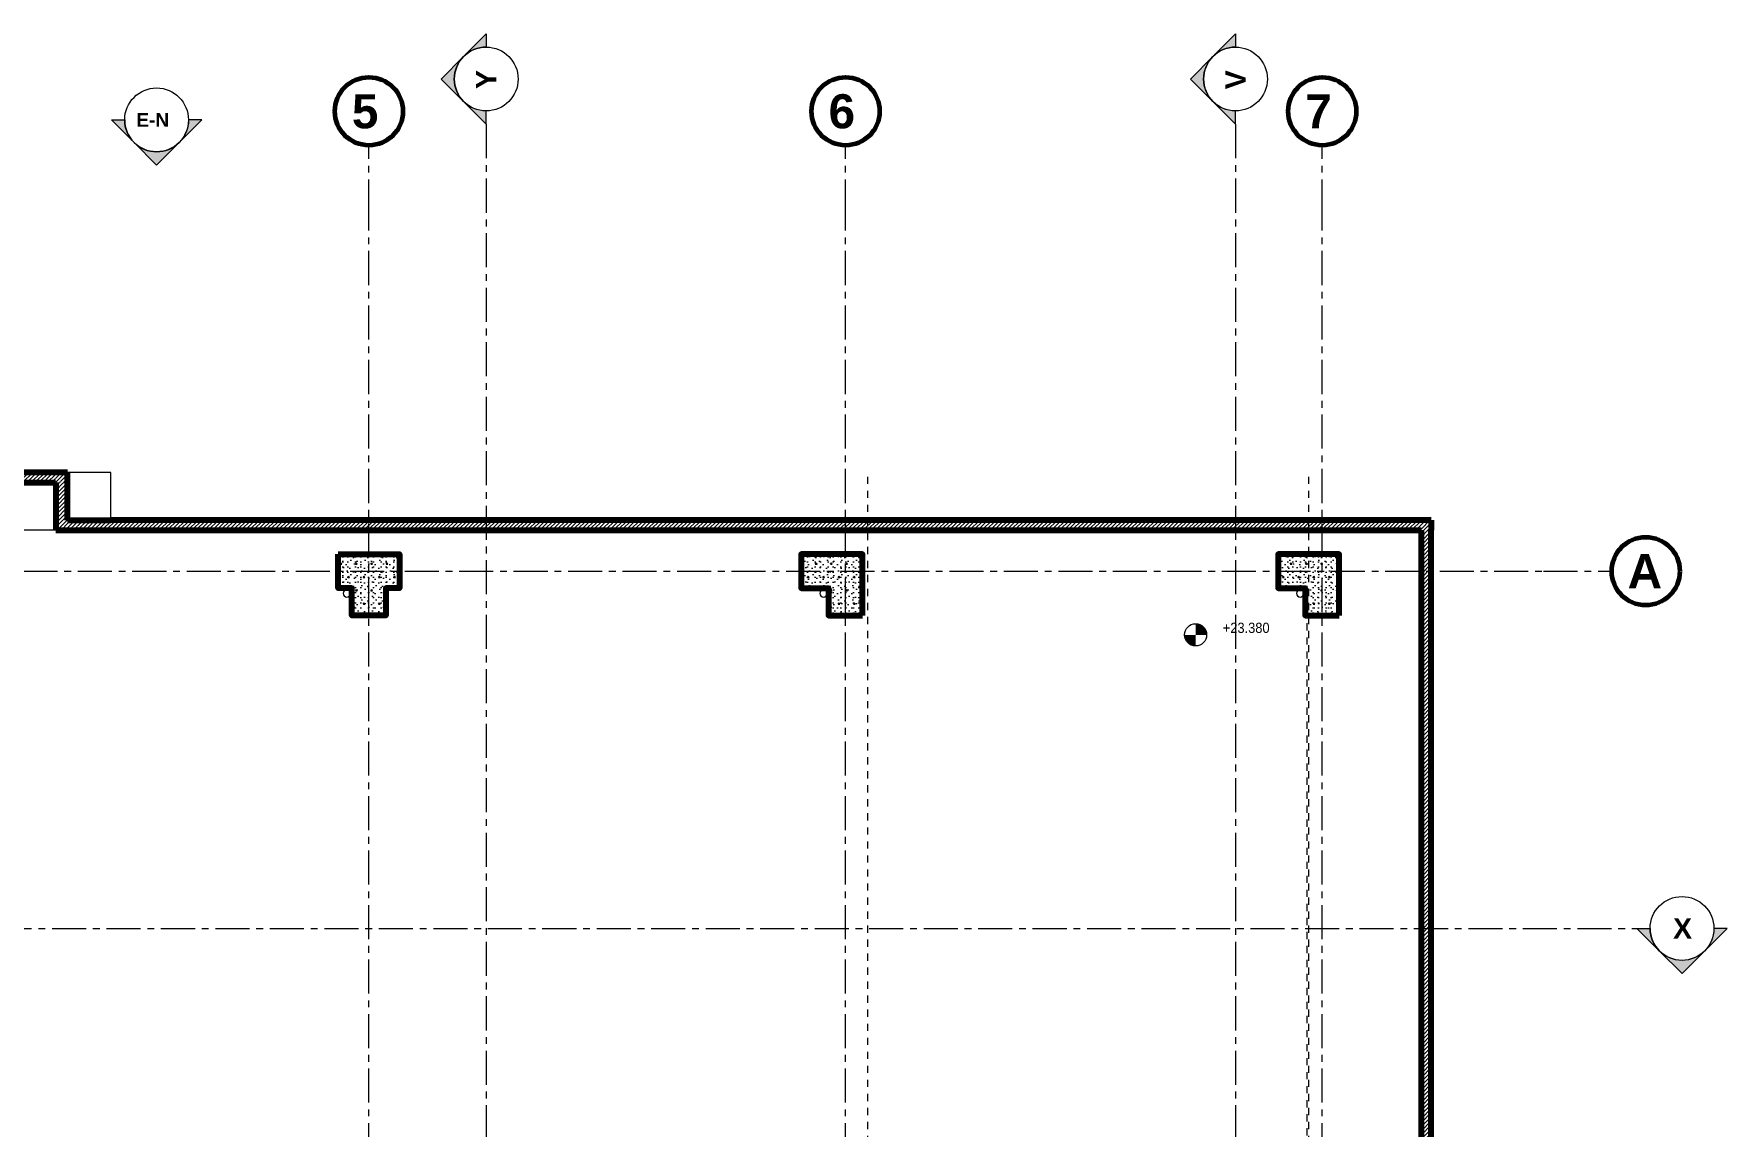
# Model space of a CAD drawing. Header units: inches. Extents: x -19 to 5698, y -728 to 92.
# Drawn here: x 494.9 to 519.77, y 31.49 to 47.54 of the extents above; entities that cross this region are included whole.
import ezdxf

# ---------------------------------------------------------------- set-up
doc = ezdxf.new("R2010")
doc.units = ezdxf.units.IN
doc.header["$MEASUREMENT"] = 0
doc.set_wipeout_variables(frame=1)
for name, pattern in [('Oculto', [0.15875, 0.105833, -0.052917]), ('Punto & Raya', [0.65, 0.5, -0.075, 0, -0.075]), ('Wipeout_Contour', [1, 0, -1])]:
    doc.linetypes.add(name, pattern=pattern)
doc.layers.get('0').update_dxf_attribs({"color": 61})
for name, color, linetype in [('02 _ ARQ _ ALB _ Ejes Generales', 251, 'Continuous'), ('02 _ ARQ _ ZON _ Espacio.3D', 7, 'Continuous'), ('08 _ STR _ EXT _ 06 Columnas', 7, 'Continuous'), ('08 _ STR _ EXT _ 07 Losa Aligerada', 7, 'Continuous'), ('Dibujo 2D - General', 7, 'Continuous'), ('Estructura - 04 MURO', 7, 'Continuous'), ('Marcador - Alzados', 7, 'Continuous'), ('Marcador - Secciones', 7, 'Continuous'), ('MEP - HVAC', 7, 'Continuous')]:
    doc.layers.add(name, color=color, linetype=linetype)
doc.styles.add('Estilo_Generado_1', font='swisseb.ttf')
doc.styles.add('Estilo_Generado_4', font='swisse.ttf')
pattern_1 = [(45, (462.50009, 3e-08), (-0.030052038, 0.030052038), [])]
pattern_2 = [(0, (462.5001, 3e-08), (0, 0.3897114), [0.024375, -0.200625]), (0, (462.6126, 0.19486), (0, 0.3897114), [0.024375, -0.200625]), (60, (462.5001, 3e-08), (-0.3375, 0.1948557), [0.024375, -0.200625]), (60, (462.7251, 3e-08), (-0.3375, 0.1948557), [0.024375, -0.200625]), (120, (462.52447, 3e-08), (0.3375, 0.1948557), [0.024375, -0.200625]), (120, (462.74947, 3e-08), (0.3375, 0.1948557), [0.024375, -0.200625]), (0, (462.50009, 0.0375), (0, 0.075), [0, -0.075, 0, -0.1125]), (45, (462.53759, 0.0375), (-0.05303301, 0.05303301), [0, -0.05625, 0, -0.09375])]

msp = doc.modelspace()

# ---------------------------------------------------------------- hatches: boundary and pattern name
at = {"linetype": 'Continuous', "lineweight": 13}
for points in [[(511.9594, 38.7159), (512.1219, 38.7159), (512.1096, 38.7781), (512.0743, 38.8308), (512.0216, 38.8661), (511.9594, 38.8784)], [(511.9594, 38.7159), (511.7969, 38.7159), (511.8093, 38.6538), (511.8445, 38.601), (511.8973, 38.5658), (511.9594, 38.5534)]]:
    msp.add_hatch(color=7, dxfattribs=at).paths.add_polyline_path(points)
at = {"layer": '08 _ STR _ EXT _ 06 Columnas', "linetype": 'Continuous', "lineweight": 9}
h = msp.add_hatch(dxfattribs=at)
h.set_pattern_fill('HORMIGÓN_EN_MASA_0002', style=0, pattern_type=2)
h.set_pattern_definition(pattern_2)
h.paths.add_polyline_path([(499.3701, 39.9), (499.3701, 39.4), (499.5701, 39.4), (499.5701, 39), (500.0701, 39), (500.0701, 39.4), (500.2701, 39.4), (500.2701, 39.9)])
h = msp.add_hatch(dxfattribs=at)
h.set_pattern_fill('HORMIGÓN_EN_MASA_0002', style=0, pattern_type=2)
h.set_pattern_definition(pattern_2)
h.paths.add_polyline_path([(507.0701, 39), (507.0701, 39.9), (506.1701, 39.9), (506.1701, 39.4), (506.5701, 39.4), (506.5701, 39)])
h = msp.add_hatch(dxfattribs=at)
h.set_pattern_fill('HORMIGÓN_EN_MASA_0002', style=0, pattern_type=2)
h.set_pattern_definition(pattern_2)
h.paths.add_polyline_path([(514.0701, 39), (514.0701, 39.9), (513.1701, 39.9), (513.1701, 39.4), (513.5701, 39.4), (513.5701, 39)])
at = {"layer": 'Marcador - Alzados', "linetype": 'Continuous', "lineweight": 13}
for points in [[(496.0397, 46.2735), (496.371, 45.9423, -0.1989124), (496.2338, 46.2735)], [(497.3647, 46.2735), (497.1707, 46.2735, -0.1989124), (497.0335, 45.9423)], [(496.371, 45.9423), (496.7022, 45.611), (497.0335, 45.9423, -0.4142136)]]:
    msp.add_hatch(color=7, dxfattribs=at).paths.add_polyline_path(points)
at = {"layer": 'Marcador - Secciones', "linetype": 'Continuous', "lineweight": 13}
for points in [[(501.5425, 47.5361), (501.2113, 47.2048, -0.1989124), (501.5425, 47.342)], [(512.5455, 47.5361), (512.2142, 47.2048, -0.1989124), (512.5455, 47.342)], [(501.2113, 47.2048), (500.88, 46.8736), (501.2113, 46.5423, -0.4142136)], [(512.2142, 47.2048), (511.883, 46.8736), (512.2142, 46.5423, -0.4142136)], [(501.5425, 46.2111), (501.5425, 46.4051, -0.1989124), (501.2113, 46.5423)], [(512.5455, 46.2111), (512.5455, 46.4051, -0.1989124), (512.2142, 46.5423)], [(518.4403, 34.4067), (518.7716, 34.0755, -0.1989124), (518.6344, 34.4067)], [(519.7653, 34.4067), (519.5713, 34.4067, -0.1989124), (519.4341, 34.0755)], [(519.4341, 34.0755, -0.4142136), (518.7716, 34.0755), (519.1028, 33.7442)]]:
    msp.add_hatch(color=7, dxfattribs=at).paths.add_polyline_path(points)

# ---------------------------------------------------------------- linework, layer by layer
at = {"color": 7, "linetype": 'Continuous', "lineweight": 13}
msp.add_circle((511.9594, 38.7159), 0.1625, dxfattribs=at)
at = {"layer": '02 _ ARQ _ ALB _ Ejes Generales', "color": 251, "linetype": 'Punto & Raya', "lineweight": 13, "true_color": 0x636466}
for p, q in [((499.8201, 44.9), (499.8201, 45.9)), ((506.8201, 44.9), (506.8201, 45.9)), ((513.8201, 44.9), (513.8201, 45.9)), ((517.0701, 39.65), (518.0701, 39.65))]:
    msp.add_line(p, q, dxfattribs=at)
at = {"layer": '02 _ ARQ _ ALB _ Ejes Generales', "color": 7, "linetype": 'Continuous', "lineweight": 60}
for centre in [(499.8201, 46.4), (506.8201, 46.4), (513.8201, 46.4), (518.5701, 39.65)]:
    msp.add_circle(centre, 0.5, dxfattribs=at)
at = {"layer": '02 _ ARQ _ ZON _ Espacio.3D', "color": 254, "linetype": 'Continuous', "lineweight": 0, "flags": 128}
msp.add_lwpolyline([(483.3801, 27.5), (506.5701, 27.5), (506.5701, 29.7), (505.9701, 29.7), (505.9701, 30.2), (506.5701, 30.2), (506.5701, 31), (507.0701, 31), (507.0701, 29.85), (513.0701, 29.85), (513.0701, 30.2), (513.5701, 30.2), (513.5701, 30.7), (514.0701, 30.7), (514.0701, 29.85), (515.2701, 29.85), (515.2701, 40.25), (494.7415, 40.25)], dxfattribs=at)
at = {"layer": '08 _ STR _ EXT _ 06 Columnas', "color": 7, "linetype": 'Continuous', "lineweight": 80, "flags": 128}
for points in [[(499.3701, 39.9), (500.2701, 39.9), (500.2701, 39.4), (500.0701, 39.4), (500.0701, 39), (499.5701, 39), (499.5701, 39.4), (499.3701, 39.4)], [(507.0701, 39), (507.0701, 39.9), (506.1701, 39.9), (506.1701, 39.4), (506.5701, 39.4), (506.5701, 39)], [(514.0701, 39), (514.0701, 39.9), (513.1701, 39.9), (513.1701, 39.4), (513.5701, 39.4), (513.5701, 39)]]:
    msp.add_lwpolyline(points, close=True, dxfattribs=at)
at = {"layer": '08 _ STR _ EXT _ 07 Losa Aligerada', "color": 7, "linetype": 'Continuous', "lineweight": 18, "flags": 128}
msp.add_lwpolyline([(487.2752, 6.7), (515.4201, 6.7), (515.4201, 18.1001), (514.0701, 18.1001), (514.0701, 18.1001), (514.0701, 20.35), (511.5701, 20.35), (509.1701, 20.35), (509.1701, 22.35), (509.1701, 24.75), (509.1701, 24.75), (509.1701, 26.75), (514.0701, 26.75), (514.0701, 27), (514.0701, 29.7), (515.4201, 29.7), (515.4201, 40.4), (496.03, 40.4), (495.5498, 40.3109), (495.5498, 40.95), (495.2217, 40.95), (496.03, 41.1), (470.3701, 41.1)], dxfattribs=at)
at = {"layer": 'Dibujo 2D - General', "color": 7, "linetype": 'Oculto', "lineweight": 13}
msp.add_line((513.5928, 39.2966), (513.5928, 26.9966), dxfattribs=at)
at = {"layer": 'Marcador - Alzados', "color": 7, "linetype": 'Continuous', "lineweight": 13, "flags": 128}
for points in [[(496.0397, 46.2735), (496.2338, 46.2735, 0.1989124), (496.371, 45.9423)], [(497.3647, 46.2735), (497.1707, 46.2735, -0.1989124), (497.0335, 45.9423)], [(496.371, 45.9423, 0.4142136), (497.0335, 45.9423), (496.7022, 45.611)]]:
    msp.add_lwpolyline(points, format="xyb", close=True, dxfattribs=at)
at = {"layer": 'Marcador - Alzados', "color": 7, "linetype": 'Continuous', "lineweight": 13}
msp.add_circle((496.7022, 46.2735), 0.4685, dxfattribs=at)
at = {"layer": 'Marcador - Secciones', "color": 7, "linetype": 'Continuous', "lineweight": 13, "flags": 128}
for points in [[(501.5425, 47.5361), (501.5425, 47.342, 0.1989124), (501.2113, 47.2048)], [(512.5455, 47.5361), (512.5455, 47.342, 0.1989124), (512.2142, 47.2048)], [(501.2113, 47.2048, 0.4142136), (501.2113, 46.5423), (500.88, 46.8736)], [(512.2142, 47.2048, 0.4142136), (512.2142, 46.5423), (511.883, 46.8736)], [(501.5425, 46.2111), (501.5425, 46.4051, -0.1989124), (501.2113, 46.5423)], [(512.5455, 46.2111), (512.5455, 46.4051, -0.1989124), (512.2142, 46.5423)], [(518.4403, 34.4067), (518.6344, 34.4067, 0.1989124), (518.7716, 34.0755)], [(519.7653, 34.4067), (519.5713, 34.4067, -0.1989124), (519.4341, 34.0755)], [(519.4341, 34.0755, -0.4142136), (518.7716, 34.0755), (519.1028, 33.7442)]]:
    msp.add_lwpolyline(points, format="xyb", close=True, dxfattribs=at)
at = {"layer": 'Marcador - Secciones', "color": 7, "linetype": 'Continuous', "lineweight": 13}
for centre in [(501.5425, 46.8736), (512.5455, 46.8736), (519.1028, 34.4067)]:
    msp.add_circle(centre, 0.4685, dxfattribs=at)
at = {"layer": 'MEP - HVAC', "color": 7, "linetype": 'Continuous', "lineweight": 13, "flags": 128}
for points in [[(499.4951, 39.379, 1), (499.4951, 39.271, 1)], [(506.4951, 39.379, 1), (506.4951, 39.271, 1)], [(513.4951, 39.379, 1), (513.4951, 39.271, 1)]]:
    msp.add_lwpolyline(points, format="xyb", close=True, dxfattribs=at)

# ---------------------------------------------------------------- texts
at = {"color": 7, "lineweight": 13, "insert": (512.3594, 38.742), "char_height": 0.15, "attachment_point": 7, "style": 'Estilo_Generado_4'}
msp.add_mtext('\\A1;{\\W0.900000x;\\pql;\\fSwis721 Ex BT|b0|i0|c0|p34;+23.380}', dxfattribs=at)
at = {"layer": '02 _ ARQ _ ALB _ Ejes Generales', "color": 7, "lineweight": 30, "char_height": 0.5, "attachment_point": 1, "style": 'Estilo_Generado_1'}
for s, insert in [('\\A1;{\\pql;\\pt0;\\fSwis721 Ex BT|b1|i0|c0|p34;5}', (499.5709, 46.65)), ('\\A1;{\\pql;\\pt0;\\fSwis721 Ex BT|b1|i0|c0|p34;6}', (506.5709, 46.65)), ('\\A1;{\\pql;\\pt0;\\fSwis721 Ex BT|b1|i0|c0|p34;7}', (513.5709, 46.65)), ('\\A1;{\\pql;\\pt0;\\fSwis721 Ex BT|b1|i0|c0|p34;A}', (518.3049, 39.9))]:
    msp.add_mtext(s, dxfattribs=dict(at, insert=insert))
at = {"layer": 'Marcador - Alzados', "color": 5, "lineweight": 35, "insert": (496.4051, 46.1735), "char_height": 0.2, "attachment_point": 7, "style": 'Estilo_Generado_1'}
msp.add_mtext('\\A1;{\\pql;\\pt0;\\fSwis721 Ex BT|b1|i0|c0|p34;E-N}', dxfattribs=at)
at = {"layer": 'Marcador - Secciones', "color": 5, "lineweight": 25, "char_height": 0.3, "attachment_point": 7, "rotation": 90, "style": 'Estilo_Generado_1'}
for s, insert in [('\\A1;{\\pql;\\pt0;\\fSwis721 Ex BT|b1|i0|c0|p34;Y}', (501.6925, 46.7268)), ('\\A1;{\\pql;\\pt0;\\fSwis721 Ex BT|b1|i0|c0|p34;V}', (512.6955, 46.7227))]:
    msp.add_mtext(s, dxfattribs=dict(at, insert=insert))
at = {"layer": 'Marcador - Secciones', "color": 5, "lineweight": 25, "insert": (519.2509, 34.2567), "char_height": 0.3, "attachment_point": 9, "style": 'Estilo_Generado_1'}
msp.add_mtext('\\A1;{\\pqr;\\pt0;\\fSwis721 Ex BT|b1|i0|c0|p34;X}', dxfattribs=at)

# ---------------------------------------------------------------- next in the draw order: wipeouts: each hides what was drawn before it
at = {"color": 254, "linetype": 'Wipeout_Contour', "lineweight": 0, "ltscale": 16163.496839}
msp.add_wipeout([(470.5201, 40.95), (495.2217, 40.95), (495.2217, 41.1), (470.5201, 41.1)], dxfattribs=at).dxf.layer = 'Estructura - 04 MURO'
at = {"color": 254, "linetype": 'Wipeout_Contour', "lineweight": 0, "ltscale": 12161.333893}
msp.add_wipeout([(495.3949, 41.1), (495.3949, 40.9821), (496.03, 41.1)], dxfattribs=at).dxf.layer = 'Estructura - 04 MURO'
at = {"color": 254, "linetype": 'Wipeout_Contour', "lineweight": 0, "ltscale": 12159.491595}
msp.add_wipeout([(495.3949, 40.2821), (495.2217, 40.25), (495.3949, 40.25)], dxfattribs=at).dxf.layer = 'Estructura - 04 MURO'
at = {"color": 254, "linetype": 'Wipeout_Contour', "lineweight": 0, "ltscale": 12219.588583}
msp.add_wipeout([(515.2701, 40.25), (515.4201, 40.25), (515.4201, 40.4)], dxfattribs=at).dxf.layer = 'Estructura - 04 MURO'

# ---------------------------------------------------------------- next in the draw order: hatches: boundary and pattern name
at = {"layer": 'Estructura - 04 MURO', "linetype": 'Continuous', "lineweight": 5}
h = msp.add_hatch(dxfattribs=at)
h.set_pattern_fill('LADRILLO_COMÚN_0002', color=250, style=0, pattern_type=2)
h.set_pattern_definition(pattern_1)
h.paths.add_polyline_path([(470.5201, 40.95), (495.2217, 40.95), (495.2217, 41.1), (470.5201, 41.1)])
h = msp.add_hatch(dxfattribs=at)
h.set_pattern_fill('LADRILLO_COMÚN_0002', color=250, style=0, pattern_type=2)
h.set_pattern_definition(pattern_1)
h.paths.add_polyline_path([(495.3949, 40.2821), (495.2217, 40.25), (495.3949, 40.25)])
h = msp.add_hatch(dxfattribs=at)
h.set_pattern_fill('LADRILLO_COMÚN_0002', color=250, style=0, pattern_type=2)
h.set_pattern_definition(pattern_1)
h.paths.add_polyline_path([(515.2701, 40.25), (515.4201, 40.25), (515.4201, 40.4)])

# ---------------------------------------------------------------- next in the draw order: linework, layer by layer
at = {"layer": 'Estructura - 04 MURO', "color": 7, "linetype": 'Continuous', "lineweight": 80, "flags": 128}
for points in [[(495.2217, 41.1), (470.3701, 41.1)], [(470.5201, 40.95), (495.2217, 40.95)]]:
    msp.add_lwpolyline(points, dxfattribs=at)

# ---------------------------------------------------------------- next in the draw order: wipeouts: each hides what was drawn before it
at = {"color": 254, "linetype": 'Wipeout_Contour', "lineweight": 0, "ltscale": 16213.246383}
msp.add_wipeout([(495.2217, 40.95), (495.3949, 40.9821), (495.3949, 41.1), (495.2217, 41.1)], dxfattribs=at).dxf.layer = 'Estructura - 04 MURO'
at = {"color": 254, "linetype": 'Wipeout_Contour', "lineweight": 0, "ltscale": 12220.449926}
msp.add_wipeout([(515.2701, 40.25), (515.4201, 40.4), (515.2701, 40.4)], dxfattribs=at).dxf.layer = 'Estructura - 04 MURO'

# ---------------------------------------------------------------- next in the draw order: hatches: boundary and pattern name
at = {"layer": 'Estructura - 04 MURO', "linetype": 'Continuous', "lineweight": 5}
h = msp.add_hatch(dxfattribs=at)
h.set_pattern_fill('LADRILLO_COMÚN_0002', color=250, style=0, pattern_type=2)
h.set_pattern_definition(pattern_1)
h.paths.add_polyline_path([(495.2217, 40.95), (495.3949, 40.9821), (495.3949, 41.1), (495.2217, 41.1)])
h = msp.add_hatch(dxfattribs=at)
h.set_pattern_fill('LADRILLO_COMÚN_0002', color=250, style=0, pattern_type=2)
h.set_pattern_definition(pattern_1)
h.paths.add_polyline_path([(515.2701, 40.25), (515.4201, 40.4), (515.2701, 40.4)])

# ---------------------------------------------------------------- next in the draw order: linework, layer by layer
at = {"layer": 'Estructura - 04 MURO', "color": 7, "linetype": 'Continuous', "lineweight": 80, "flags": 128}
msp.add_lwpolyline([(515.4201, 40.4), (515.4201, 40.25)], dxfattribs=at)

# ---------------------------------------------------------------- next in the draw order: wipeouts: each hides what was drawn before it
at = {"color": 254, "linetype": 'Wipeout_Contour', "lineweight": 0, "ltscale": 16214.846465}
msp.add_wipeout([(496.03, 40.4), (496.03, 41.1), (495.3949, 40.9821), (495.3949, 40.4)], dxfattribs=at).dxf.layer = 'Estructura - 04 MURO'

# ---------------------------------------------------------------- next in the draw order: linework, layer by layer
at = {"layer": 'Estructura - 04 MURO', "color": 7, "linetype": 'Continuous', "lineweight": 13, "flags": 128}
msp.add_lwpolyline([(496.03, 40.4), (496.03, 41.1)], dxfattribs=at)

# ---------------------------------------------------------------- next in the draw order: wipeouts: each hides what was drawn before it
at = {"color": 254, "linetype": 'Wipeout_Contour', "lineweight": 0, "ltscale": 16213.218242}
msp.add_wipeout([(495.3949, 40.4), (495.2217, 40.4), (495.2217, 40.25), (495.3949, 40.2821)], dxfattribs=at).dxf.layer = 'Estructura - 04 MURO'

# ---------------------------------------------------------------- next in the draw order: hatches: boundary and pattern name
at = {"layer": 'Estructura - 04 MURO', "linetype": 'Continuous', "lineweight": 5}
h = msp.add_hatch(dxfattribs=at)
h.set_pattern_fill('LADRILLO_COMÚN_0002', color=250, style=0, pattern_type=2)
h.set_pattern_definition(pattern_1)
h.paths.add_polyline_path([(495.3949, 40.4), (495.2217, 40.4), (495.2217, 40.25), (495.3949, 40.2821)])

# ---------------------------------------------------------------- next in the draw order: linework, layer by layer
at = {"layer": 'Estructura - 04 MURO', "color": 7, "linetype": 'Continuous', "lineweight": 80, "flags": 128}
msp.add_lwpolyline([(495.2217, 40.25), (495.3949, 40.25)], dxfattribs=at)

# ---------------------------------------------------------------- next in the draw order: wipeouts: each hides what was drawn before it
at = {"color": 254, "linetype": 'Wipeout_Contour', "lineweight": 0, "ltscale": 16213.229834}
msp.add_wipeout([(495.2217, 40.95), (495.2217, 40.4), (495.3949, 40.4), (495.3949, 40.95)], dxfattribs=at).dxf.layer = 'Estructura - 04 MURO'

# ---------------------------------------------------------------- next in the draw order: hatches: boundary and pattern name
at = {"layer": 'Estructura - 04 MURO', "linetype": 'Continuous', "lineweight": 5}
h = msp.add_hatch(dxfattribs=at)
h.set_pattern_fill('LADRILLO_COMÚN_0002', color=250, style=0, pattern_type=2)
h.set_pattern_definition(pattern_1)
h.paths.add_polyline_path([(495.2217, 40.95), (495.2217, 40.4), (495.3949, 40.4), (495.3949, 40.95)])

# ---------------------------------------------------------------- next in the draw order: linework, layer by layer
at = {"layer": 'Estructura - 04 MURO', "color": 7, "linetype": 'Continuous', "lineweight": 80}
msp.add_line((495.3949, 40.4), (496.03, 40.4), dxfattribs=at)

# ---------------------------------------------------------------- next in the draw order: wipeouts: each hides what was drawn before it
at = {"color": 254, "linetype": 'Wipeout_Contour', "lineweight": 0, "ltscale": 12159.512549}
msp.add_wipeout([(495.3949, 40.9821), (495.2217, 40.95), (495.3949, 40.95)], dxfattribs=at).dxf.layer = 'Estructura - 04 MURO'

# ---------------------------------------------------------------- next in the draw order: hatches: boundary and pattern name
at = {"layer": 'Estructura - 04 MURO', "linetype": 'Continuous', "lineweight": 5}
h = msp.add_hatch(dxfattribs=at)
h.set_pattern_fill('LADRILLO_COMÚN_0002', color=250, style=0, pattern_type=2)
h.set_pattern_definition(pattern_1)
h.paths.add_polyline_path([(495.3949, 40.9821), (495.2217, 40.95), (495.3949, 40.95)])

# ---------------------------------------------------------------- next in the draw order: linework, layer by layer
at = {"layer": 'Estructura - 04 MURO', "color": 7, "linetype": 'Continuous', "lineweight": 80}
for p, q in [((495.3949, 40.9821), (495.3949, 41.1)), ((495.3949, 40.95), (495.3949, 40.9821)), ((495.3949, 40.4), (495.3949, 40.95))]:
    msp.add_line(p, q, dxfattribs=at)
at = {"layer": 'Estructura - 04 MURO', "color": 7, "linetype": 'Continuous', "lineweight": 80, "flags": 128}
for points in [[(495.3949, 41.1), (495.2217, 41.1)], [(495.2217, 40.95), (495.2217, 40.25)]]:
    msp.add_lwpolyline(points, dxfattribs=at)
at = {"layer": 'Estructura - 04 MURO', "color": 7, "linetype": 'Continuous', "lineweight": 13, "flags": 128}
msp.add_lwpolyline([(496.03, 41.1), (495.3949, 41.1)], dxfattribs=at)

# ---------------------------------------------------------------- next in the draw order: wipeouts: each hides what was drawn before it
at = {"color": 254, "linetype": 'Wipeout_Contour', "lineweight": 0, "ltscale": 12161.312717}
msp.add_wipeout([(495.3949, 40.2821), (496.03, 40.4), (495.3949, 40.4)], dxfattribs=at).dxf.layer = 'Estructura - 04 MURO'

# ---------------------------------------------------------------- next in the draw order: hatches: boundary and pattern name
at = {"layer": 'Estructura - 04 MURO', "linetype": 'Continuous', "lineweight": 5}
h = msp.add_hatch(dxfattribs=at)
h.set_pattern_fill('LADRILLO_COMÚN_0002', color=250, style=0, pattern_type=2)
h.set_pattern_definition(pattern_1)
h.paths.add_polyline_path([(495.3949, 40.2821), (496.03, 40.4), (495.3949, 40.4)])

# ---------------------------------------------------------------- next in the draw order: wipeouts: each hides what was drawn before it
at = {"color": 254, "linetype": 'Wipeout_Contour', "lineweight": 0, "ltscale": 20307.800919}
msp.add_wipeout([(495.3949, 40.25), (515.2701, 40.25), (515.2701, 40.4), (496.03, 40.4), (495.3949, 40.2821)], dxfattribs=at).dxf.layer = 'Estructura - 04 MURO'

# ---------------------------------------------------------------- next in the draw order: hatches: boundary and pattern name
at = {"layer": 'Estructura - 04 MURO', "linetype": 'Continuous', "lineweight": 5}
h = msp.add_hatch(dxfattribs=at)
h.set_pattern_fill('LADRILLO_COMÚN_0002', color=250, style=0, pattern_type=2)
h.set_pattern_definition(pattern_1)
h.paths.add_polyline_path([(495.3949, 40.25), (515.2701, 40.25), (515.2701, 40.4), (496.03, 40.4), (495.3949, 40.2821)])

# ---------------------------------------------------------------- next in the draw order: linework, layer by layer
at = {"layer": '02 _ ARQ _ ALB _ Ejes Generales', "color": 251, "linetype": 'Punto & Raya', "lineweight": 13, "true_color": 0x636466}
for p, q in [((499.8201, 3.05), (499.8201, 44.9)), ((506.8201, 3.05), (506.8201, 44.9)), ((513.8201, 3.05), (513.8201, 44.9))]:
    msp.add_line(p, q, dxfattribs=at)
at = {"layer": 'Dibujo 2D - General', "color": 7, "linetype": 'Oculto', "lineweight": 13}
for p, q in [((507.1428, 41.0364), (507.1428, 28.7364)), ((513.6155, 41.0364), (513.6155, 28.7364))]:
    msp.add_line(p, q, dxfattribs=at)
at = {"layer": 'Estructura - 04 MURO', "color": 7, "linetype": 'Continuous', "lineweight": 80}
msp.add_line((495.3949, 40.4), (496.03, 40.4), dxfattribs=at)
at = {"layer": 'Estructura - 04 MURO', "color": 7, "linetype": 'Continuous', "lineweight": 80, "flags": 128}
for points in [[(515.4201, 40.4), (496.03, 40.4)], [(495.3949, 40.25), (515.2701, 40.25)]]:
    msp.add_lwpolyline(points, dxfattribs=at)
at = {"layer": 'Marcador - Secciones', "color": 251, "linetype": 'Punto & Raya', "lineweight": 13, "true_color": 0x636466}
for p, q in [((501.5425, 46.2111), (501.5425, 0.8878)), ((512.5455, 46.2111), (512.5455, 0.9472))]:
    msp.add_line(p, q, dxfattribs=at)

# ---------------------------------------------------------------- next in the draw order: wipeouts: each hides what was drawn before it
at = {"color": 254, "linetype": 'Wipeout_Contour', "lineweight": 0, "ltscale": 16293.177046}
msp.add_wipeout([(515.2701, 40.25), (515.2701, 29.85), (515.4201, 29.85), (515.4201, 40.25)], dxfattribs=at).dxf.layer = 'Estructura - 04 MURO'

# ---------------------------------------------------------------- next in the draw order: hatches: boundary and pattern name
at = {"layer": 'Estructura - 04 MURO', "linetype": 'Continuous', "lineweight": 5}
h = msp.add_hatch(dxfattribs=at)
h.set_pattern_fill('LADRILLO_COMÚN_0002', color=250, style=0, pattern_type=2)
h.set_pattern_definition(pattern_1)
h.paths.add_polyline_path([(515.2701, 40.25), (515.2701, 29.85), (515.4201, 29.85), (515.4201, 40.25)])

# ---------------------------------------------------------------- next in the draw order: linework, layer by layer
at = {"layer": '02 _ ARQ _ ALB _ Ejes Generales', "color": 251, "linetype": 'Punto & Raya', "lineweight": 13, "true_color": 0x636466}
msp.add_line((468.3455, 39.65), (517.0701, 39.65), dxfattribs=at)
at = {"layer": 'Estructura - 04 MURO', "color": 7, "linetype": 'Continuous', "lineweight": 80, "flags": 128}
for points in [[(515.2701, 40.25), (515.2701, 29.85)], [(515.4201, 29.7), (515.4201, 40.25)]]:
    msp.add_lwpolyline(points, dxfattribs=at)
at = {"layer": 'Marcador - Secciones', "color": 251, "linetype": 'Punto & Raya', "lineweight": 13, "true_color": 0x636466}
msp.add_line((467.1667, 34.4067), (518.4403, 34.4067), dxfattribs=at)

doc.saveas('drawing.dxf')
